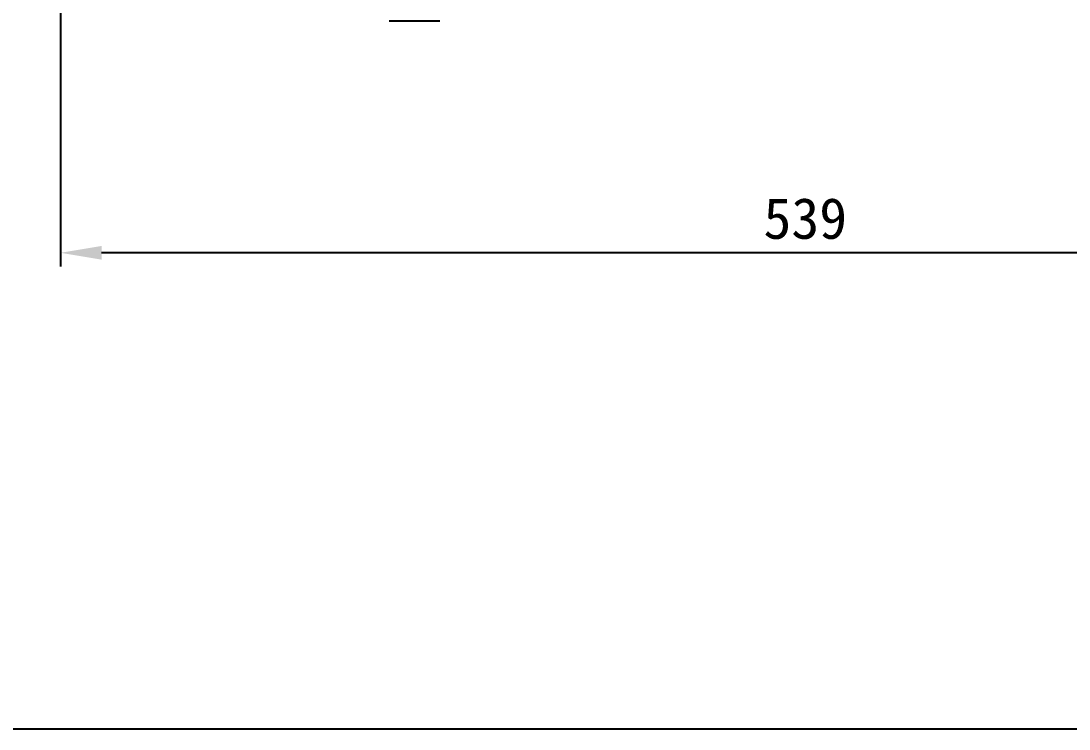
# Model space of a CAD drawing. Extents: x 86520 to 160660, y -2551 to 2752.
# Drawn here: x 90343.6 to 90727.5, y 1288.2 to 1547.6 of the extents above; entities that cross this region are included whole.
import ezdxf

# ---------------------------------------------------------------- set-up
doc = ezdxf.new("R2010")
doc.units = 0
doc.header["$LTSCALE"] = 10
doc.header["$MEASUREMENT"] = 0
doc.layers.get('DEFPOINTS').update_dxf_attribs({"linetype": 'CONTINUOUS'})
doc.layers.add('1', color=7, linetype='CONTINUOUS')
doc.layers.add('5', color=2, linetype='CONTINUOUS')
doc.dimstyles.new('경보기_스탈', dxfattribs={"dimtxt": 3.15, "dimasz": 2.5, "dimexe": 1, "dimexo": 1, "dimgap": 1, "dimtad": 1, "dimtoh": 1, "dimdec": 3, "dimzin": 1, "dimtxsty": 'STANDARD', "dimcen": 0, "dimclrd": 2, "dimclre": 2, "dimclrt": 4, "dimazin": 3, "dimtp": 0.1, "dimtm": 0.1, "dimtfac": 1, "dimtdec": 3, "dimtmove": 0, "dimatfit": 3})

# ---------------------------------------------------------------- blocks, each defined once
blk = doc.blocks.new('*D456')
at = {"layer": '1', "color": 1, "linetype": 'CONTINUOUS'}
for p, q in [((90896.35, 1600.83), (90896.35, 1457.62)), ((90358.16, 1582.35), (90358.16, 1457.62)), ((90881.35, 1462.62), (90373.16, 1462.62))]:
    blk.add_line(p, q, dxfattribs=at)
for points in [[(90373.16, 1465.12), (90373.16, 1460.12), (90358.16, 1462.62)], [(90881.35, 1465.12), (90881.35, 1460.12), (90896.35, 1462.62)]]:
    blk.add_solid(points, dxfattribs=at)
at = {"layer": 'DEFPOINTS', "color": 0, "linetype": 'CONTINUOUS'}
for p in [(90896.35, 1601.83), (90358.16, 1583.35), (90358.16, 1462.62)]:
    blk.add_point(p, dxfattribs=at)
at = {"layer": '1', "color": 2, "linetype": 'CONTINUOUS', "insert": (90630.88, 1475.12), "char_height": 15, "attachment_point": 5}
blk.add_mtext('539', dxfattribs=at)

msp = doc.modelspace()

# ---------------------------------------------------------------- linework, layer by layer
at = {"layer": '1', "color": 7, "linetype": 'CONTINUOUS'}
msp.add_open_spline([(90478.481, 1547.5575), (90478.481, 1547.5575), (90478.4959, 1547.5575), (90478.5556, 1547.5575), (90478.6003, 1547.5575), (90478.719, 1547.5575), (90478.7931, 1547.5575), (90478.9698, 1547.5575), (90479.0724, 1547.5575), (90479.3054, 1547.5575), (90479.5659, 1547.5575), (90480.0359, 1547.5575), (90480.5804, 1547.5575), (90481.1943, 1547.5575), (90481.8716, 1547.5575), (90482.6059, 1547.5575), (90483.3899, 1547.5575), (90483.9408, 1547.5575), (90484.5032, 1547.5575), (90484.7901, 1547.5575), (90485.3726, 1547.5575), (90485.6681, 1547.5575), (90486.2651, 1547.5575), (90486.5665, 1547.5575), (90487.1723, 1547.5575), (90487.4766, 1547.5575), (90488.0853, 1547.5575), (90488.3896, 1547.5575), (90488.9954, 1547.5575), (90489.2968, 1547.5575), (90489.8938, 1547.5575), (90490.1894, 1547.5575), (90490.7719, 1547.5575), (90491.0587, 1547.5575), (90491.6211, 1547.5575), (90492.172, 1547.5575), (90492.9561, 1547.5575), (90493.6903, 1547.5575), (90494.3676, 1547.5575), (90494.9815, 1547.5575), (90495.5261, 1547.5575), (90495.996, 1547.5575), (90496.2566, 1547.5575), (90496.4895, 1547.5575), (90496.5922, 1547.5575), (90496.7689, 1547.5575), (90496.8429, 1547.5575), (90496.9616, 1547.5575), (90497.0064, 1547.5575), (90497.0659, 1547.5575), (90497.0809, 1547.5575), (90497.081, 1547.5575)], degree=3, knots=[0, 0, 0, 0, 0.03125287, 0.03125287, 0.06250575, 0.06250575, 0.09375862, 0.09375862, 0.12501149, 0.12501149, 0.15626437, 0.18751724, 0.21877011, 0.25002299, 0.28127586, 0.31252873, 0.34378161, 0.37503448, 0.37503448, 0.40628735, 0.40628735, 0.43754023, 0.43754023, 0.4687931, 0.4687931, 0.50004597, 0.50004597, 0.53129885, 0.53129885, 0.56255172, 0.56255172, 0.59380459, 0.59380459, 0.62505747, 0.62505747, 0.65631034, 0.68756321, 0.71881609, 0.75006896, 0.78132183, 0.81257471, 0.84382758, 0.87508045, 0.87508045, 0.90633333, 0.90633333, 0.9375862, 0.9375862, 0.96883907, 0.96883907, 1, 1, 1, 1], dxfattribs=at)
at = {"layer": '5', "color": 6, "linetype": 'CONTINUOUS'}
msp.add_lwpolyline([(88917.0587, 2751.9079), (91137.515, 2751.9079), (91137.515, 1288.1521), (88917.0587, 1288.1521)], close=True, dxfattribs=at)

# ---------------------------------------------------------------- dimensions: what is measured, and where the dimension line sits
at = {"layer": '1', "color": 7, "linetype": 'CONTINUOUS'}
dim = msp.add_linear_dim(base=(90358.1583, 1462.6183), p1=(90896.3549, 1601.8301), p2=(90358.1583, 1583.3506), text='539', dimstyle='경보기_스탈', override={"dimtxt": 15, "dimasz": 15, "dimexe": 5, "dimgap": 5, "dimtoh": 0, "dimzin": 9, "dimclrd": 1, "dimclre": 1, "dimclrt": 2, "dimfxl": 0.3}, dxfattribs=at)
dim.commit()
dim.dimension.update_dxf_attribs({"geometry": '*D456', "text_midpoint": (90630.8779, 1462.6183), "dimtype": 160})

doc.saveas('drawing.dxf')
